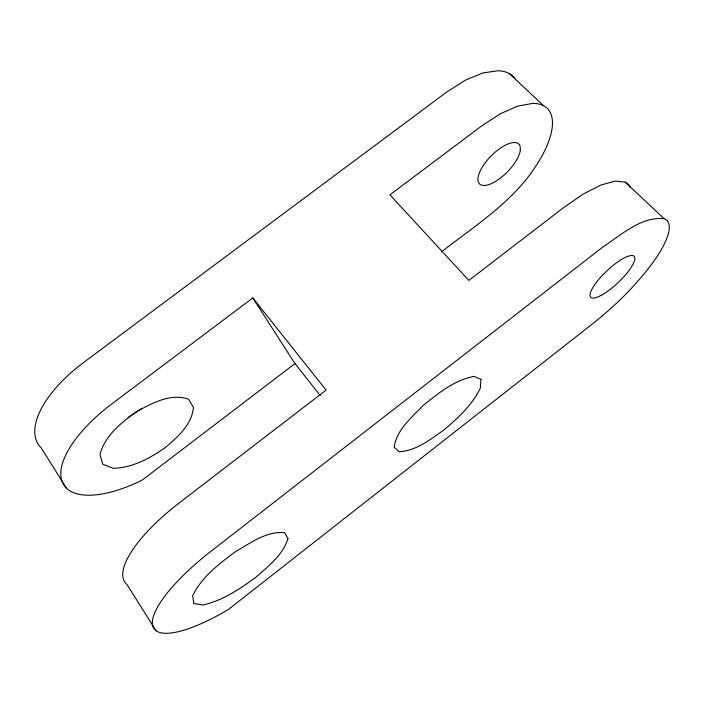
<?xml version="1.0" encoding="UTF-8"?>
<svg xmlns="http://www.w3.org/2000/svg" width="704" height="704" viewBox="0 0 704 704"><rect width="100%" height="100%" fill="white"/><g stroke="black" fill="none" stroke-linecap="round" stroke-linejoin="round"><path stroke-width="1.06" d="M141.451 408.751L128.181 417.41M252.806 297.933L294.976 363.581L142.102 480.163A96.73 41.193 -33.9 0 1 62.26 481.976A96.73 41.193 -33.9 0 1 111.54 404.122L252.806 297.933L326.11 390.086L178.825 503.254A101.297 33.493 -35.4 0 0 127.002 584.522L155.989 630.678M441.426 251.891C473.836 226.538 509.969 204.002 533.623 169.418A88.044 36.309 -45.1 0 0 532.576 103.409L517.739 106.11L500.21 113.846L481.369 126.13L389.928 194.858L468.864 280.412L563.93 207.372L583.264 194.066L600.758 185.099L615.041 181.078L625.126 182.107L664.145 218.671A93.993 25.863 -43.1 0 1 654.685 260.031C637.771 283.615 617.012 304.207 594.422 322.362L228.474 609.426A103.506 29.489 -36 0 1 152.777 626.067A103.506 29.489 -36 0 1 211.262 551.047L603.61 246.418C621.782 234.652 640.93 216.498 664.145 218.671M509.379 73.63L543.664 105.758M294.976 363.581L320.17 395.454M66.572 488.303L41.166 447.858A94.829 44.167 -33.2 0 1 83.398 362.657L446.732 92.039L465.353 80.177L482.874 72.934L497.904 70.761A86.363 38.984 -45.8 0 1 514.914 78.399M625.126 182.107A92.057 29.418 -43.7 0 1 630.485 187.827M480.938 379.333L480.33 388.177C471.962 405.363 457.626 418.414 443.221 430.531C429.801 439.762 415.985 450.903 399.027 451.739L394.143 447.093C396.801 429.378 411.814 417.41 423.491 405.196C438.636 393.078 454.45 380.063 474.038 376.376L480.938 379.333M193.45 407.299C191.928 424.653 177.901 436.691 165.59 447.374C149.996 458.242 132.563 467.922 113.089 468.292L102.722 464.182L99.959 454.388C105.354 434.817 122.091 421.863 137.984 410.731C153.305 402.838 170.87 392.982 188.478 399.212L193.45 407.299M287.954 538.569C282.77 555.324 268.127 566.35 255.543 577.526C239.536 589.213 222.605 600.565 202.99 604.991L193.82 603.504L192.676 595.786C201.687 576.858 218.997 564.071 235.286 551.734C250.466 543.11 266.165 531.027 284.583 532.638L287.954 538.569M520.274 150.594L520.23 146.722A27.966 11.405 -45.4 0 0 487.626 159.755A27.966 11.405 -45.4 0 0 487.925 184.862A27.966 11.405 -45.4 0 0 520.274 150.594M601.357 295.249A29.841 8.114 -43.3 0 0 634.841 258.324A29.841 8.114 -43.3 0 0 601.102 276.742A29.841 8.114 -43.3 0 0 601.357 295.249"/></g></svg>
